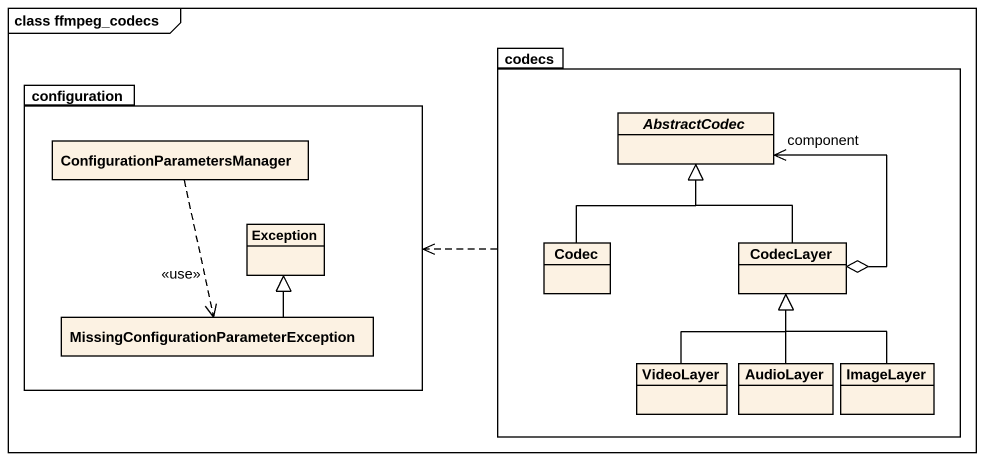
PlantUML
@startuml
mainframe class ffmpeg_codecs
hide circle
hide empty members
package configuration {
  class "ConfigurationParametersManager" as ConfigurationParametersManag
  class "Exception" as Exception_
  class "MissingConfigurationParameterException" as MissingConfigurationParamete
}
package codecs {
  abstract class AbstractCodec
  class Codec
  class CodecLayer
  class VideoLayer
  class AudioLayer
  class ImageLayer
}
codecs .left.> configuration
ConfigurationParametersManag ..> MissingConfigurationParamete : <<use>>
Codec -up-|> AbstractCodec
CodecLayer -up-|> AbstractCodec
CodecLayer o-up-> AbstractCodec : component
MissingConfigurationParamete -up-|> Exception_
VideoLayer -up-|> CodecLayer
AudioLayer -up-|> CodecLayer
ImageLayer -up-|> CodecLayer
@enduml
